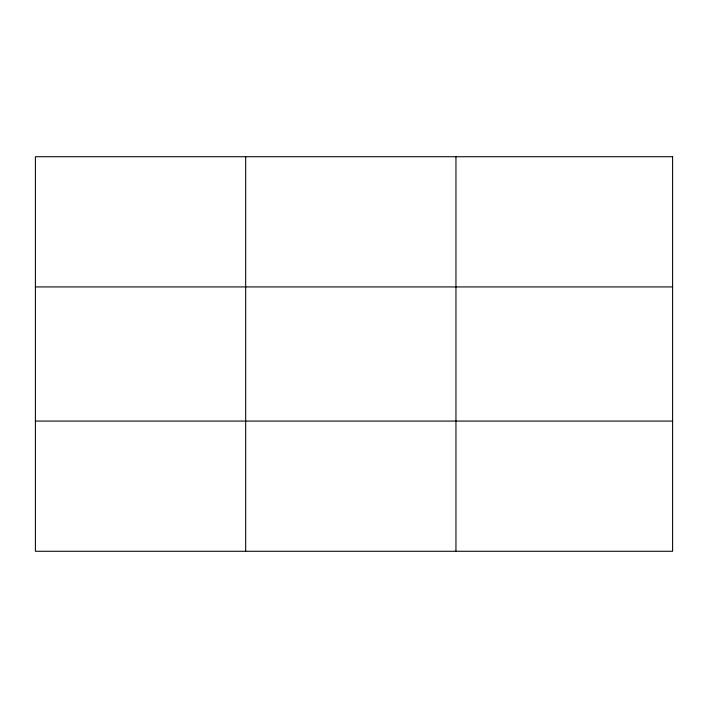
<?xml version="1.0" encoding="UTF-8"?>
<svg xmlns="http://www.w3.org/2000/svg" width="708" height="708" viewBox="0 0 708 708"><rect width="100%" height="100%" fill="white"/><g stroke="black" fill="none" stroke-linecap="round" stroke-linejoin="round"><path stroke-width="1.06" d="M245.676 156.725L245.676 551.275M455.952 156.725L455.952 551.275M35.4 286.926L672.6 286.926M35.4 421.074L672.6 421.074M672.6 156.725L672.6 551.275L35.4 551.275L35.4 156.725L672.6 156.725"/></g></svg>
